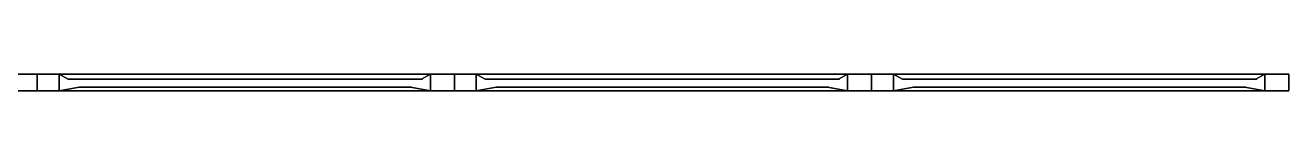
# Model space of a CAD drawing. Extents: x -140 to 778, y -205 to 202.
# Drawn here: x 500.3 to 778.3, y -3.7 to 0 of the extents above; entities that cross this region are included whole.
import ezdxf

# ---------------------------------------------------------------- set-up
doc = ezdxf.new("R2010")
doc.units = 0
doc.layers.add('L1', color=7, linetype='CONTINUOUS')

msp = doc.modelspace()

# ---------------------------------------------------------------- linework, layer by layer
at = {"layer": 'L1'}
for points, invisible_edges in [([(502.902344, 0.000006, 33.333324), (497.640869, 0.000006, 33.333321), (497.640839, -3.656864, 33.333321)], 140), ([(497.640839, -3.656864, 33.333321), (502.902313, -3.656865, 33.333324), (502.902344, 0.000006, 33.333324)], 140), ([(497.640869, 0.000004, 25.649372), (497.640869, 0.000006, 33.333321), (502.902344, 0.000006, 33.333324)], 12), ([(502.902344, 0.000006, 33.333324), (502.902344, 0.000004, 25.649376), (497.640869, 0.000004, 25.649372)], 12), ([(497.640869, -0.000002, -79.529884), (497.640869, 0.000004, 25.649372), (502.902344, 0.000004, 25.649376)], 12), ([(502.902344, 0.000004, 25.649376), (502.902344, -0.000002, -79.529884), (497.640869, -0.000002, -79.529884)], 12), ([(502.902344, 0.000004, 25.649376), (502.902344, 0.000006, 33.333324), (502.902313, -3.656865, 33.333324)], 140), ([(507.698669, 0.000006, 33.333321), (502.902344, 0.000006, 33.333324), (502.902313, -3.656865, 33.333324)], 140), ([(502.902313, -3.656865, 33.333324), (507.698639, -3.656864, 33.333321), (507.698669, 0.000006, 33.333321)], 140), ([(502.902344, 0.000006, 33.333324), (502.902344, 0.000004, 25.649376), (502.902313, -3.656866, 25.649376)], 12), ([(502.902313, -3.656866, 25.649376), (502.902313, -3.656865, 33.333324), (502.902344, 0.000006, 33.333324)], 12), ([(502.902344, -0.000002, -79.529884), (502.902344, 0.000004, 25.649376), (502.902313, -3.656866, 25.649376)], 140), ([(502.902313, -3.656865, 33.333324), (502.902313, -3.656866, 25.649376), (502.902344, 0.000004, 25.649376)], 140), ([(502.902344, 0.000004, 25.649376), (502.902344, -0.000002, -79.529884), (502.902313, -3.656872, -79.529892)], 12), ([(502.902313, -3.656872, -79.529892), (502.902313, -3.656866, 25.649376), (502.902344, 0.000004, 25.649376)], 12), ([(502.902344, 0.000004, 25.649376), (502.902344, 0.000006, 33.333324), (507.698669, 0.000006, 33.333321)], 12), ([(507.698669, 0.000006, 33.333321), (507.698669, 0.000004, 25.649372), (502.902344, 0.000004, 25.649376)], 12), ([(502.902344, -0.000002, -79.529884), (502.902344, 0.000004, 25.649376), (507.698669, 0.000004, 25.649372)], 12), ([(507.698669, 0.000004, 25.649372), (507.698669, -0.000002, -79.529884), (502.902344, -0.000002, -79.529884)], 12), ([(589.428284, 0.000006, 33.333321), (507.698669, 0.000006, 33.333321), (507.698639, -3.656864, 33.333321)], 140), ([(507.698639, -3.656864, 33.333321), (589.428284, -3.656864, 33.333321), (589.428284, 0.000006, 33.333321)], 140), ([(507.698669, 0.000004, 25.649372), (507.698669, 0.000006, 33.333321), (589.428284, 0.000006, 33.333321)], 12), ([(589.428284, 0.000006, 33.333321), (589.428284, 0.000004, 25.649372), (507.698669, 0.000004, 25.649372)], 12), ([(507.698669, -0.000002, -79.529884), (507.698669, 0.000004, 25.649372), (509.699677, -1.116109, 23.648335)], 140), ([(507.698669, 0.000004, 25.649372), (589.428284, 0.000004, 25.649372), (587.427246, -1.116109, 23.648335)], 12), ([(587.427246, -1.116109, 23.648335), (509.699677, -1.116109, 23.648335), (507.698669, 0.000004, 25.649372)], 12), ([(589.428284, 0.000004, 25.649372), (589.428284, -0.000002, -79.529884), (587.427246, -1.116115, -77.528862)], 12), ([(587.427246, -1.116115, -77.528862), (587.427246, -1.116109, 23.648335), (589.428284, 0.000004, 25.649372)], 12), ([(589.428284, 0.000004, 25.649372), (589.428284, 0.000006, 33.333321), (594.689758, 0.000006, 33.333324)], 12), ([(594.689758, 0.000006, 33.333324), (594.689758, 0.000004, 25.649376), (589.428284, 0.000004, 25.649372)], 12), ([(594.689758, 0.000006, 33.333324), (589.428284, 0.000006, 33.333321), (589.428284, -3.656864, 33.333321)], 140), ([(589.428284, -3.656864, 33.333321), (594.689758, -3.656865, 33.333324), (594.689758, 0.000006, 33.333324)], 140), ([(589.428284, -0.000002, -79.529884), (589.428284, 0.000004, 25.649372), (594.689758, 0.000004, 25.649376)], 12), ([(594.689758, 0.000004, 25.649376), (594.689758, -0.000002, -79.529884), (589.428284, -0.000002, -79.529884)], 12), ([(594.689758, 0.000004, 25.649376), (594.689758, 0.000006, 33.333324), (594.689758, -3.656865, 33.333324)], 140), ([(594.689758, 0.000004, 25.649376), (594.689758, 0.000006, 33.333324), (599.486084, 0.000006, 33.333321)], 12), ([(599.486084, 0.000006, 33.333321), (599.486084, 0.000004, 25.649372), (594.689758, 0.000004, 25.649376)], 12), ([(599.486084, 0.000006, 33.333321), (594.689758, 0.000006, 33.333324), (594.689758, -3.656865, 33.333324)], 140), ([(594.689758, -3.656865, 33.333324), (599.486084, -3.656864, 33.333321), (599.486084, 0.000006, 33.333321)], 140), ([(594.689758, 0.000006, 33.333324), (594.689758, 0.000004, 25.649376), (594.689758, -3.656866, 25.649376)], 12), ([(594.689758, -3.656866, 25.649376), (594.689758, -3.656865, 33.333324), (594.689758, 0.000006, 33.333324)], 12), ([(594.689758, -0.000002, -79.529884), (594.689758, 0.000004, 25.649376), (594.689758, -3.656866, 25.649376)], 140), ([(594.689758, -3.656865, 33.333324), (594.689758, -3.656866, 25.649376), (594.689758, 0.000004, 25.649376)], 140), ([(594.689758, -0.000002, -79.529884), (594.689758, 0.000004, 25.649376), (599.486084, 0.000004, 25.649372)], 12), ([(599.486084, 0.000004, 25.649372), (599.486084, -0.000002, -79.529884), (594.689758, -0.000002, -79.529884)], 12), ([(594.689758, 0.000004, 25.649376), (594.689758, -0.000002, -79.529884), (594.689758, -3.656872, -79.529892)], 12), ([(594.689758, -3.656872, -79.529892), (594.689758, -3.656866, 25.649376), (594.689758, 0.000004, 25.649376)], 12), ([(599.486084, 0.000004, 25.649372), (599.486084, 0.000006, 33.333321), (681.215698, 0.000006, 33.333321)], 12), ([(681.215698, 0.000006, 33.333321), (681.215698, 0.000004, 25.649372), (599.486084, 0.000004, 25.649372)], 12), ([(681.215698, 0.000006, 33.333321), (599.486084, 0.000006, 33.333321), (599.486084, -3.656864, 33.333321)], 140), ([(599.486084, -3.656864, 33.333321), (681.215698, -3.656864, 33.333321), (681.215698, 0.000006, 33.333321)], 140), ([(599.486084, -0.000002, -79.529884), (599.486084, 0.000004, 25.649372), (601.487122, -1.116109, 23.648335)], 140), ([(599.486084, 0.000004, 25.649372), (681.215698, 0.000004, 25.649372), (679.214661, -1.116109, 23.648335)], 12), ([(679.214661, -1.116109, 23.648335), (601.487122, -1.116109, 23.648335), (599.486084, 0.000004, 25.649372)], 12), ([(681.215698, 0.000004, 25.649372), (681.215698, -0.000002, -79.529884), (679.214661, -1.116115, -77.528862)], 12), ([(679.214661, -1.116115, -77.528862), (679.214661, -1.116109, 23.648335), (681.215698, 0.000004, 25.649372)], 12), ([(681.215698, 0.000004, 25.649372), (681.215698, 0.000006, 33.333321), (686.477173, 0.000006, 33.333324)], 12), ([(686.477173, 0.000006, 33.333324), (686.477173, 0.000004, 25.649376), (681.215698, 0.000004, 25.649372)], 12), ([(686.477173, 0.000006, 33.333324), (681.215698, 0.000006, 33.333321), (681.215698, -3.656864, 33.333321)], 140), ([(681.215698, -3.656864, 33.333321), (686.477173, -3.656865, 33.333324), (686.477173, 0.000006, 33.333324)], 140), ([(681.215698, -0.000002, -79.529884), (681.215698, 0.000004, 25.649372), (686.477173, 0.000004, 25.649376)], 12), ([(686.477173, 0.000004, 25.649376), (686.477173, -0.000002, -79.529884), (681.215698, -0.000002, -79.529884)], 12), ([(686.477173, 0.000004, 25.649376), (686.477173, 0.000006, 33.333324), (686.477173, -3.656865, 33.333324)], 140), ([(686.477173, 0.000004, 25.649376), (686.477173, 0.000006, 33.333324), (691.273499, 0.000006, 33.333321)], 12), ([(691.273499, 0.000006, 33.333321), (691.273499, 0.000004, 25.649372), (686.477173, 0.000004, 25.649376)], 12), ([(691.273499, 0.000006, 33.333321), (686.477173, 0.000006, 33.333324), (686.477173, -3.656865, 33.333324)], 140), ([(686.477173, -3.656865, 33.333324), (691.273499, -3.656864, 33.333321), (691.273499, 0.000006, 33.333321)], 140), ([(686.477173, 0.000006, 33.333324), (686.477173, 0.000004, 25.649376), (686.477173, -3.656866, 25.649376)], 12), ([(686.477173, -3.656866, 25.649376), (686.477173, -3.656865, 33.333324), (686.477173, 0.000006, 33.333324)], 12), ([(686.477173, -0.000002, -79.529884), (686.477173, 0.000004, 25.649376), (686.477173, -3.656866, 25.649376)], 140), ([(686.477173, -3.656865, 33.333324), (686.477173, -3.656866, 25.649376), (686.477173, 0.000004, 25.649376)], 140), ([(686.477173, -0.000002, -79.529884), (686.477173, 0.000004, 25.649376), (691.273499, 0.000004, 25.649372)], 12), ([(691.273499, 0.000004, 25.649372), (691.273499, -0.000002, -79.529884), (686.477173, -0.000002, -79.529884)], 12), ([(686.477173, 0.000004, 25.649376), (686.477173, -0.000002, -79.529884), (686.477173, -3.656872, -79.529892)], 12), ([(686.477173, -3.656872, -79.529892), (686.477173, -3.656866, 25.649376), (686.477173, 0.000004, 25.649376)], 12), ([(691.273499, 0.000004, 25.649372), (691.273499, 0.000006, 33.333321), (773.003174, 0.000006, 33.333321)], 12), ([(773.003174, 0.000006, 33.333321), (773.003174, 0.000004, 25.649372), (691.273499, 0.000004, 25.649372)], 12), ([(773.003174, 0.000006, 33.333321), (691.273499, 0.000006, 33.333321), (691.273499, -3.656864, 33.333321)], 140), ([(691.273499, -3.656864, 33.333321), (773.003174, -3.656864, 33.333321), (773.003174, 0.000006, 33.333321)], 140), ([(691.273499, -0.000002, -79.529884), (691.273499, 0.000004, 25.649372), (693.274597, -1.116109, 23.648335)], 140), ([(691.273499, 0.000004, 25.649372), (773.003174, 0.000004, 25.649372), (771.002136, -1.116109, 23.648335)], 12), ([(771.002136, -1.116109, 23.648335), (693.274597, -1.116109, 23.648335), (691.273499, 0.000004, 25.649372)], 12), ([(773.003174, 0.000004, 25.649372), (773.003174, -0.000002, -79.529884), (771.002136, -1.116115, -77.528862)], 12), ([(771.002136, -1.116115, -77.528862), (771.002136, -1.116109, 23.648335), (773.003174, 0.000004, 25.649372)], 12), ([(773.003174, 0.000004, 25.649372), (773.003174, 0.000006, 33.333321), (778.264587, 0.000006, 33.333324)], 12), ([(778.264587, 0.000006, 33.333324), (778.264587, 0.000004, 25.649376), (773.003174, 0.000004, 25.649372)], 12), ([(778.264587, 0.000006, 33.333324), (773.003174, 0.000006, 33.333321), (773.003174, -3.656864, 33.333321)], 140), ([(773.003174, -3.656864, 33.333321), (778.264587, -3.656865, 33.333324), (778.264587, 0.000006, 33.333324)], 140), ([(773.003174, -0.000002, -79.529884), (773.003174, 0.000004, 25.649372), (778.264587, 0.000004, 25.649376)], 12), ([(778.264587, 0.000004, 25.649376), (778.264587, -0.000002, -79.529884), (773.003174, -0.000002, -79.529884)], 12), ([(778.264587, 0.000004, 25.649376), (778.264587, 0.000006, 33.333324), (778.264587, -3.656865, 33.333324)], 140), ([(778.264587, -0.000002, -79.529884), (778.264587, 0.000004, 25.649376), (778.264587, -3.656866, 25.649376)], 140), ([(778.264587, -3.656865, 33.333324), (778.264587, -3.656866, 25.649376), (778.264587, 0.000004, 25.649376)], 140), ([(502.902313, -3.656873, -85.507233), (497.640839, -3.656873, -85.507233), (497.640869, -0.000003, -85.507233)], 12), ([(497.640869, -0.000003, -85.507233), (497.640869, -0.000002, -79.529884), (502.902344, -0.000002, -79.529884)], 12), ([(502.902344, -0.000002, -79.529884), (502.902344, -0.000003, -85.507233), (497.640869, -0.000003, -85.507233)], 12), ([(497.640869, -0.000003, -85.507233), (502.902344, -0.000003, -85.507233), (502.902313, -3.656873, -85.507233)], 12), ([(502.902344, -0.000003, -85.507233), (502.902344, -0.000002, -79.529884), (502.902313, -3.656872, -79.529892)], 140), ([(502.902313, -3.656866, 25.649376), (502.902313, -3.656872, -79.529892), (502.902344, -0.000002, -79.529884)], 140), ([(502.902344, -0.000002, -79.529884), (502.902344, -0.000003, -85.507233), (502.902313, -3.656873, -85.507233)], 12), ([(502.902313, -3.656873, -85.507233), (502.902313, -3.656872, -79.529892), (502.902344, -0.000002, -79.529884)], 12), ([(502.902313, -3.656872, -79.529892), (502.902313, -3.656873, -85.507233), (502.902344, -0.000003, -85.507233)], 140), ([(507.698639, -3.656873, -85.507233), (502.902313, -3.656873, -85.507233), (502.902344, -0.000003, -85.507233)], 12), ([(502.902344, -0.000003, -85.507233), (502.902344, -0.000002, -79.529884), (507.698669, -0.000002, -79.529884)], 12), ([(507.698669, -0.000002, -79.529884), (507.698669, -0.000003, -85.507233), (502.902344, -0.000003, -85.507233)], 12), ([(502.902344, -0.000003, -85.507233), (507.698669, -0.000003, -85.507233), (507.698639, -3.656873, -85.507233)], 12), ([(589.428284, -3.656873, -85.507233), (507.698639, -3.656873, -85.507233), (507.698669, -0.000003, -85.507233)], 12), ([(507.698669, -0.000003, -85.507233), (507.698669, -0.000002, -79.529884), (589.428284, -0.000002, -79.529884)], 12), ([(589.428284, -0.000002, -79.529884), (589.428284, -0.000003, -85.507233), (507.698669, -0.000003, -85.507233)], 12), ([(589.428284, -0.000002, -79.529884), (507.698669, -0.000002, -79.529884), (509.699677, -1.116115, -77.528862)], 140), ([(509.699677, -1.116109, 23.648335), (509.699677, -1.116115, -77.528862), (507.698669, -0.000002, -79.529884)], 140), ([(507.698669, -0.000003, -85.507233), (589.428284, -0.000003, -85.507233), (589.428284, -3.656873, -85.507233)], 12), ([(509.699677, -1.116115, -77.528862), (587.427246, -1.116115, -77.528862), (589.428284, -0.000002, -79.529884)], 140), ([(509.93222, -1.116121, -77.528862), (509.93222, -1.116103, 23.648331), (587.659851, -1.116103, 23.648331)], 12), ([(587.659851, -1.116103, 23.648331), (587.659851, -1.116121, -77.528862), (509.93222, -1.116121, -77.528862)], 12), ([(589.428284, -0.000003, -85.507233), (589.428284, -0.000002, -79.529884), (594.689758, -0.000002, -79.529884)], 12), ([(594.689758, -0.000002, -79.529884), (594.689758, -0.000003, -85.507233), (589.428284, -0.000003, -85.507233)], 12), ([(589.428284, -0.000003, -85.507233), (594.689758, -0.000003, -85.507233), (594.689758, -3.656873, -85.507233)], 12), ([(594.689758, -3.656873, -85.507233), (589.428284, -3.656873, -85.507233), (589.428284, -0.000003, -85.507233)], 12), ([(594.689758, -0.000003, -85.507233), (594.689758, -0.000002, -79.529884), (594.689758, -3.656872, -79.529892)], 140), ([(594.689758, -3.656866, 25.649376), (594.689758, -3.656872, -79.529892), (594.689758, -0.000002, -79.529884)], 140), ([(594.689758, -0.000003, -85.507233), (594.689758, -0.000002, -79.529884), (599.486084, -0.000002, -79.529884)], 12), ([(599.486084, -0.000002, -79.529884), (599.486084, -0.000003, -85.507233), (594.689758, -0.000003, -85.507233)], 12), ([(594.689758, -0.000002, -79.529884), (594.689758, -0.000003, -85.507233), (594.689758, -3.656873, -85.507233)], 12), ([(594.689758, -3.656873, -85.507233), (594.689758, -3.656872, -79.529892), (594.689758, -0.000002, -79.529884)], 12), ([(594.689758, -3.656872, -79.529892), (594.689758, -3.656873, -85.507233), (594.689758, -0.000003, -85.507233)], 140), ([(594.689758, -0.000003, -85.507233), (599.486084, -0.000003, -85.507233), (599.486084, -3.656873, -85.507233)], 12), ([(599.486084, -3.656873, -85.507233), (594.689758, -3.656873, -85.507233), (594.689758, -0.000003, -85.507233)], 12), ([(599.486084, -0.000003, -85.507233), (599.486084, -0.000002, -79.529884), (681.215698, -0.000002, -79.529884)], 12), ([(681.215698, -0.000002, -79.529884), (681.215698, -0.000003, -85.507233), (599.486084, -0.000003, -85.507233)], 12), ([(681.215698, -0.000002, -79.529884), (599.486084, -0.000002, -79.529884), (601.487122, -1.116115, -77.528862)], 140), ([(601.487122, -1.116109, 23.648335), (601.487122, -1.116115, -77.528862), (599.486084, -0.000002, -79.529884)], 140), ([(599.486084, -0.000003, -85.507233), (681.215698, -0.000003, -85.507233), (681.215698, -3.656873, -85.507233)], 12), ([(681.215698, -3.656873, -85.507233), (599.486084, -3.656873, -85.507233), (599.486084, -0.000003, -85.507233)], 12), ([(601.487122, -1.116115, -77.528862), (679.214661, -1.116115, -77.528862), (681.215698, -0.000002, -79.529884)], 140), ([(601.719666, -1.116121, -77.528862), (601.719666, -1.116103, 23.648331), (679.447266, -1.116103, 23.648331)], 12), ([(679.447266, -1.116103, 23.648331), (679.447266, -1.116121, -77.528862), (601.719666, -1.116121, -77.528862)], 12), ([(681.215698, -0.000003, -85.507233), (681.215698, -0.000002, -79.529884), (686.477173, -0.000002, -79.529884)], 12), ([(686.477173, -0.000002, -79.529884), (686.477173, -0.000003, -85.507233), (681.215698, -0.000003, -85.507233)], 12), ([(681.215698, -0.000003, -85.507233), (686.477173, -0.000003, -85.507233), (686.477173, -3.656873, -85.507233)], 12), ([(686.477173, -3.656873, -85.507233), (681.215698, -3.656873, -85.507233), (681.215698, -0.000003, -85.507233)], 12), ([(686.477173, -0.000003, -85.507233), (686.477173, -0.000002, -79.529884), (686.477173, -3.656872, -79.529892)], 140), ([(686.477173, -3.656866, 25.649376), (686.477173, -3.656872, -79.529892), (686.477173, -0.000002, -79.529884)], 140), ([(686.477173, -0.000003, -85.507233), (686.477173, -0.000002, -79.529884), (691.273499, -0.000002, -79.529884)], 12), ([(691.273499, -0.000002, -79.529884), (691.273499, -0.000003, -85.507233), (686.477173, -0.000003, -85.507233)], 12), ([(686.477173, -0.000002, -79.529884), (686.477173, -0.000003, -85.507233), (686.477173, -3.656873, -85.507233)], 12), ([(686.477173, -3.656873, -85.507233), (686.477173, -3.656872, -79.529892), (686.477173, -0.000002, -79.529884)], 12), ([(686.477173, -3.656872, -79.529892), (686.477173, -3.656873, -85.507233), (686.477173, -0.000003, -85.507233)], 140), ([(686.477173, -0.000003, -85.507233), (691.273499, -0.000003, -85.507233), (691.273499, -3.656873, -85.507233)], 12), ([(691.273499, -3.656873, -85.507233), (686.477173, -3.656873, -85.507233), (686.477173, -0.000003, -85.507233)], 12), ([(691.273499, -0.000003, -85.507233), (691.273499, -0.000002, -79.529884), (773.003174, -0.000002, -79.529884)], 12), ([(773.003174, -0.000002, -79.529884), (773.003174, -0.000003, -85.507233), (691.273499, -0.000003, -85.507233)], 12), ([(773.003174, -0.000002, -79.529884), (691.273499, -0.000002, -79.529884), (693.274597, -1.116115, -77.528862)], 140), ([(693.274597, -1.116109, 23.648335), (693.274597, -1.116115, -77.528862), (691.273499, -0.000002, -79.529884)], 140), ([(691.273499, -0.000003, -85.507233), (773.003174, -0.000003, -85.507233), (773.003174, -3.656873, -85.507233)], 12), ([(773.003174, -3.656873, -85.507233), (691.273499, -3.656873, -85.507233), (691.273499, -0.000003, -85.507233)], 12), ([(693.274597, -1.116115, -77.528862), (771.002136, -1.116115, -77.528862), (773.003174, -0.000002, -79.529884)], 140), ([(693.507141, -1.116121, -77.528862), (693.507141, -1.116103, 23.648331), (771.23468, -1.116103, 23.648331)], 12), ([(771.23468, -1.116103, 23.648331), (771.23468, -1.116121, -77.528862), (693.507141, -1.116121, -77.528862)], 12), ([(773.003174, -0.000003, -85.507233), (773.003174, -0.000002, -79.529884), (778.264587, -0.000002, -79.529884)], 12), ([(778.264587, -0.000002, -79.529884), (778.264587, -0.000003, -85.507233), (773.003174, -0.000003, -85.507233)], 12), ([(773.003174, -0.000003, -85.507233), (778.264587, -0.000003, -85.507233), (778.264587, -3.656873, -85.507233)], 12), ([(778.264587, -3.656873, -85.507233), (773.003174, -3.656873, -85.507233), (773.003174, -0.000003, -85.507233)], 12), ([(778.264587, -0.000003, -85.507233), (778.264587, -0.000002, -79.529884), (778.264587, -3.656872, -79.529892)], 140), ([(778.264587, -3.656866, 25.649376), (778.264587, -3.656872, -79.529892), (778.264587, -0.000002, -79.529884)], 140), ([(778.264587, -3.656872, -79.529892), (778.264587, -3.656873, -85.507233), (778.264587, -0.000003, -85.507233)], 140), ([(502.902313, -3.656865, 33.333324), (497.640839, -3.656864, 33.333321), (497.640839, -3.656865, 25.649372)], 140), ([(502.902313, -3.656866, 25.649376), (497.640839, -3.656865, 25.649372), (497.640839, -3.656872, -79.529884)], 140), ([(497.640839, -3.656865, 25.649372), (502.902313, -3.656866, 25.649376), (502.902313, -3.656865, 33.333324)], 140), ([(497.640839, -3.656872, -79.529884), (502.902313, -3.656872, -79.529892), (502.902313, -3.656866, 25.649376)], 140), ([(497.640839, -3.656873, -85.507233), (502.902313, -3.656873, -85.507233), (502.902313, -3.656872, -79.529892)], 140), ([(502.902313, -3.656872, -79.529892), (497.640839, -3.656872, -79.529884), (497.640839, -3.656873, -85.507233)], 140), ([(502.902313, -3.656866, 25.649376), (507.698639, -3.656865, 25.649372), (507.698639, -3.656864, 33.333321)], 140), ([(507.698639, -3.656864, 33.333321), (502.902313, -3.656865, 33.333324), (502.902313, -3.656866, 25.649376)], 140), ([(502.902313, -3.656872, -79.529892), (507.698639, -3.656872, -79.529884), (507.698639, -3.656865, 25.649372)], 140), ([(507.698639, -3.656865, 25.649372), (502.902313, -3.656866, 25.649376), (502.902313, -3.656872, -79.529892)], 140), ([(502.902313, -3.656873, -85.507233), (507.698639, -3.656873, -85.507233), (507.698639, -3.656872, -79.529884)], 140), ([(507.698639, -3.656872, -79.529884), (502.902313, -3.656872, -79.529892), (502.902313, -3.656873, -85.507233)], 140), ([(512.100891, -2.835499, -75.127617), (512.100891, -2.835492, 21.247101), (507.698639, -3.656865, 25.649372)], 140), ([(589.428284, -3.656865, 25.649372), (507.698639, -3.656865, 25.649372), (512.100891, -2.835492, 21.247101)], 12), ([(507.698639, -3.656872, -79.529884), (589.428284, -3.656872, -79.529884), (585.026001, -2.835499, -75.127617)], 140), ([(585.026001, -2.835499, -75.127617), (512.100891, -2.835499, -75.127617), (507.698639, -3.656872, -79.529884)], 140), ([(507.698639, -3.656865, 25.649372), (507.698639, -3.656872, -79.529884), (512.100891, -2.835499, -75.127617)], 140), ([(507.698639, -3.656865, 25.649372), (589.428284, -3.656865, 25.649372), (589.428284, -3.656864, 33.333321)], 140), ([(589.428284, -3.656864, 33.333321), (507.698639, -3.656864, 33.333321), (507.698639, -3.656865, 25.649372)], 140), ([(507.698639, -3.656873, -85.507233), (589.428284, -3.656873, -85.507233), (589.428284, -3.656872, -79.529884)], 140), ([(589.428284, -3.656872, -79.529884), (507.698639, -3.656872, -79.529884), (507.698639, -3.656873, -85.507233)], 140), ([(512.100891, -2.835492, 21.247101), (585.026001, -2.835492, 21.247101), (589.428284, -3.656865, 25.649372)], 12), ([(512.333496, -2.835504, -75.127625), (585.258606, -2.835504, -75.127625), (585.258606, -2.835486, 21.247099)], 140), ([(585.258606, -2.835486, 21.247099), (512.333496, -2.835486, 21.247099), (512.333496, -2.835504, -75.127625)], 140), ([(589.428284, -3.656872, -79.529884), (589.428284, -3.656865, 25.649372), (585.026001, -2.835492, 21.247101)], 12), ([(585.026001, -2.835492, 21.247101), (585.026001, -2.835499, -75.127617), (589.428284, -3.656872, -79.529884)], 12), ([(594.689758, -3.656865, 33.333324), (589.428284, -3.656864, 33.333321), (589.428284, -3.656865, 25.649372)], 140), ([(594.689758, -3.656866, 25.649376), (589.428284, -3.656865, 25.649372), (589.428284, -3.656872, -79.529884)], 140), ([(589.428284, -3.656865, 25.649372), (594.689758, -3.656866, 25.649376), (594.689758, -3.656865, 33.333324)], 140), ([(589.428284, -3.656872, -79.529884), (594.689758, -3.656872, -79.529892), (594.689758, -3.656866, 25.649376)], 140), ([(589.428284, -3.656873, -85.507233), (594.689758, -3.656873, -85.507233), (594.689758, -3.656872, -79.529892)], 140), ([(594.689758, -3.656872, -79.529892), (589.428284, -3.656872, -79.529884), (589.428284, -3.656873, -85.507233)], 140), ([(594.689758, -3.656866, 25.649376), (599.486084, -3.656865, 25.649372), (599.486084, -3.656864, 33.333321)], 140), ([(599.486084, -3.656864, 33.333321), (594.689758, -3.656865, 33.333324), (594.689758, -3.656866, 25.649376)], 140), ([(594.689758, -3.656872, -79.529892), (599.486084, -3.656872, -79.529884), (599.486084, -3.656865, 25.649372)], 140), ([(599.486084, -3.656865, 25.649372), (594.689758, -3.656866, 25.649376), (594.689758, -3.656872, -79.529892)], 140), ([(594.689758, -3.656873, -85.507233), (599.486084, -3.656873, -85.507233), (599.486084, -3.656872, -79.529884)], 140), ([(599.486084, -3.656872, -79.529884), (594.689758, -3.656872, -79.529892), (594.689758, -3.656873, -85.507233)], 140), ([(603.888367, -2.835499, -75.127617), (603.888367, -2.835492, 21.247101), (599.486084, -3.656865, 25.649372)], 140), ([(681.215698, -3.656865, 25.649372), (599.486084, -3.656865, 25.649372), (603.888367, -2.835492, 21.247101)], 12), ([(599.486084, -3.656872, -79.529884), (681.215698, -3.656872, -79.529884), (676.813416, -2.835499, -75.127617)], 140), ([(676.813416, -2.835499, -75.127617), (603.888367, -2.835499, -75.127617), (599.486084, -3.656872, -79.529884)], 140), ([(599.486084, -3.656865, 25.649372), (599.486084, -3.656872, -79.529884), (603.888367, -2.835499, -75.127617)], 140), ([(599.486084, -3.656865, 25.649372), (681.215698, -3.656865, 25.649372), (681.215698, -3.656864, 33.333321)], 140), ([(681.215698, -3.656864, 33.333321), (599.486084, -3.656864, 33.333321), (599.486084, -3.656865, 25.649372)], 140), ([(599.486084, -3.656873, -85.507233), (681.215698, -3.656873, -85.507233), (681.215698, -3.656872, -79.529884)], 140), ([(681.215698, -3.656872, -79.529884), (599.486084, -3.656872, -79.529884), (599.486084, -3.656873, -85.507233)], 140), ([(603.888367, -2.835492, 21.247101), (676.813416, -2.835492, 21.247101), (681.215698, -3.656865, 25.649372)], 12), ([(604.120911, -2.835504, -75.127625), (677.046021, -2.835504, -75.127625), (677.046021, -2.835486, 21.247099)], 140), ([(677.046021, -2.835486, 21.247099), (604.120911, -2.835486, 21.247099), (604.120911, -2.835504, -75.127625)], 140), ([(681.215698, -3.656872, -79.529884), (681.215698, -3.656865, 25.649372), (676.813416, -2.835492, 21.247101)], 12), ([(676.813416, -2.835492, 21.247101), (676.813416, -2.835499, -75.127617), (681.215698, -3.656872, -79.529884)], 12), ([(686.477173, -3.656865, 33.333324), (681.215698, -3.656864, 33.333321), (681.215698, -3.656865, 25.649372)], 140), ([(686.477173, -3.656866, 25.649376), (681.215698, -3.656865, 25.649372), (681.215698, -3.656872, -79.529884)], 140), ([(681.215698, -3.656865, 25.649372), (686.477173, -3.656866, 25.649376), (686.477173, -3.656865, 33.333324)], 140), ([(681.215698, -3.656872, -79.529884), (686.477173, -3.656872, -79.529892), (686.477173, -3.656866, 25.649376)], 140), ([(681.215698, -3.656873, -85.507233), (686.477173, -3.656873, -85.507233), (686.477173, -3.656872, -79.529892)], 140), ([(686.477173, -3.656872, -79.529892), (681.215698, -3.656872, -79.529884), (681.215698, -3.656873, -85.507233)], 140), ([(686.477173, -3.656866, 25.649376), (691.273499, -3.656865, 25.649372), (691.273499, -3.656864, 33.333321)], 140), ([(691.273499, -3.656864, 33.333321), (686.477173, -3.656865, 33.333324), (686.477173, -3.656866, 25.649376)], 140), ([(686.477173, -3.656872, -79.529892), (691.273499, -3.656872, -79.529884), (691.273499, -3.656865, 25.649372)], 140), ([(691.273499, -3.656865, 25.649372), (686.477173, -3.656866, 25.649376), (686.477173, -3.656872, -79.529892)], 140), ([(686.477173, -3.656873, -85.507233), (691.273499, -3.656873, -85.507233), (691.273499, -3.656872, -79.529884)], 140), ([(691.273499, -3.656872, -79.529884), (686.477173, -3.656872, -79.529892), (686.477173, -3.656873, -85.507233)], 140), ([(695.675781, -2.835499, -75.127617), (695.675781, -2.835492, 21.247101), (691.273499, -3.656865, 25.649372)], 140), ([(773.003174, -3.656865, 25.649372), (691.273499, -3.656865, 25.649372), (695.675781, -2.835492, 21.247101)], 12), ([(691.273499, -3.656872, -79.529884), (773.003174, -3.656872, -79.529884), (768.600891, -2.835499, -75.127617)], 140), ([(768.600891, -2.835499, -75.127617), (695.675781, -2.835499, -75.127617), (691.273499, -3.656872, -79.529884)], 140), ([(691.273499, -3.656865, 25.649372), (691.273499, -3.656872, -79.529884), (695.675781, -2.835499, -75.127617)], 140), ([(691.273499, -3.656865, 25.649372), (773.003174, -3.656865, 25.649372), (773.003174, -3.656864, 33.333321)], 140), ([(773.003174, -3.656864, 33.333321), (691.273499, -3.656864, 33.333321), (691.273499, -3.656865, 25.649372)], 140), ([(691.273499, -3.656873, -85.507233), (773.003174, -3.656873, -85.507233), (773.003174, -3.656872, -79.529884)], 140), ([(773.003174, -3.656872, -79.529884), (691.273499, -3.656872, -79.529884), (691.273499, -3.656873, -85.507233)], 140), ([(695.675781, -2.835492, 21.247101), (768.600891, -2.835492, 21.247101), (773.003174, -3.656865, 25.649372)], 12), ([(695.908325, -2.835504, -75.127625), (768.833435, -2.835504, -75.127625), (768.833435, -2.835486, 21.247099)], 140), ([(768.833435, -2.835486, 21.247099), (695.908325, -2.835486, 21.247099), (695.908325, -2.835504, -75.127625)], 140), ([(773.003174, -3.656872, -79.529884), (773.003174, -3.656865, 25.649372), (768.600891, -2.835492, 21.247101)], 12), ([(768.600891, -2.835492, 21.247101), (768.600891, -2.835499, -75.127617), (773.003174, -3.656872, -79.529884)], 12), ([(778.264587, -3.656865, 33.333324), (773.003174, -3.656864, 33.333321), (773.003174, -3.656865, 25.649372)], 140), ([(778.264587, -3.656866, 25.649376), (773.003174, -3.656865, 25.649372), (773.003174, -3.656872, -79.529884)], 140), ([(773.003174, -3.656865, 25.649372), (778.264587, -3.656866, 25.649376), (778.264587, -3.656865, 33.333324)], 140), ([(773.003174, -3.656872, -79.529884), (778.264587, -3.656872, -79.529892), (778.264587, -3.656866, 25.649376)], 140), ([(773.003174, -3.656873, -85.507233), (778.264587, -3.656873, -85.507233), (778.264587, -3.656872, -79.529892)], 140), ([(778.264587, -3.656872, -79.529892), (773.003174, -3.656872, -79.529884), (773.003174, -3.656873, -85.507233)], 140)]:
    msp.add_3dface(points, dxfattribs=dict(at, invisible_edges=invisible_edges))

doc.saveas('drawing.dxf')
